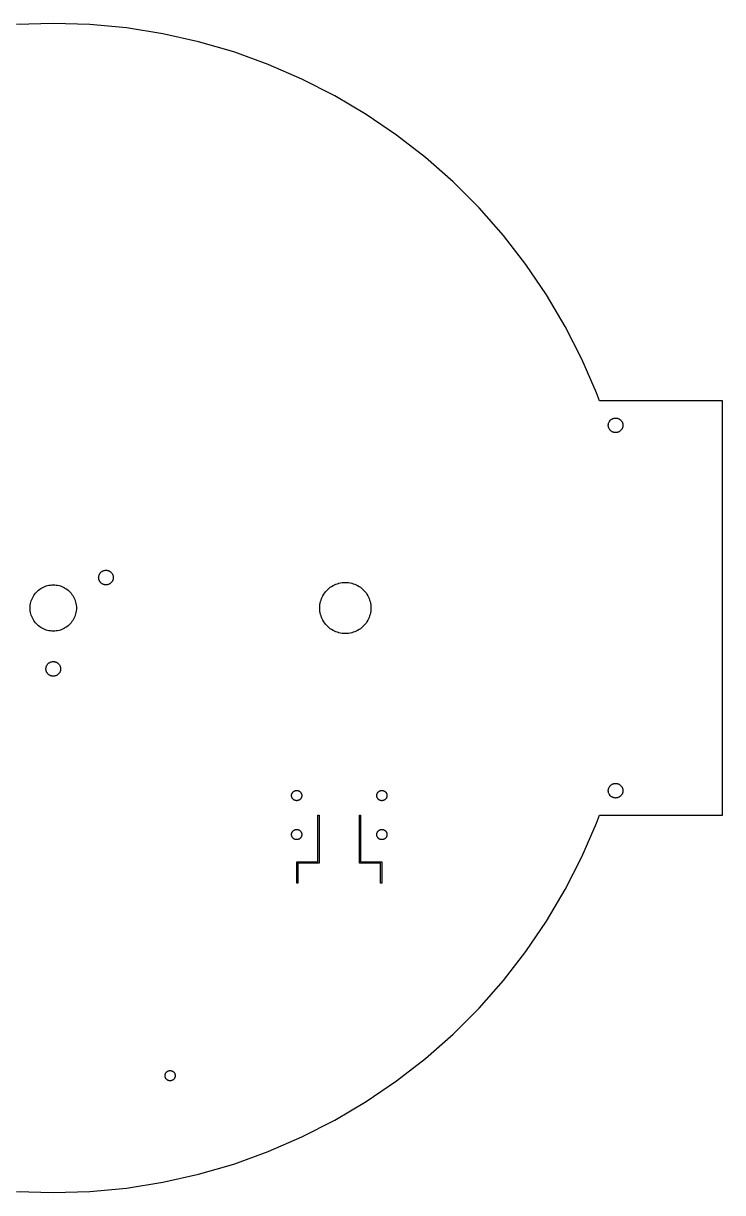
# Model space of a CAD drawing. Header units: metres. Extents: x -275 to 275, y -240 to 240.
# Drawn here: x -12.3 to 275, y -240 to 240 of the extents above; entities that cross this region are included whole.
import ezdxf

# ---------------------------------------------------------------- set-up
doc = ezdxf.new("R2010")
doc.units = ezdxf.units.M

msp = doc.modelspace()

# ---------------------------------------------------------------- linework, layer by layer
for p, q in [((0, 240), (-15.0697, 239.526)), ((15.0697, 239.526), (0, 240)), ((30.08, 238.108), (15.0697, 239.526)), ((44.9715, 235.749), (30.08, 238.108)), ((59.6856, 232.46), (44.9715, 235.749)), ((74.1641, 228.254), (59.6856, 232.46)), ((88.3499, 223.146), (74.1641, 228.254)), ((102.187, 217.158), (88.3499, 223.146)), ((115.621, 210.314), (102.187, 217.158)), ((128.598, 202.639), (115.621, 210.314)), ((141.068, 194.164), (128.598, 202.639)), ((152.982, 184.923), (141.068, 194.164)), ((164.291, 174.952), (152.982, 184.923)), ((174.952, 164.291), (164.291, 174.952)), ((184.923, 152.982), (174.952, 164.291)), ((194.164, 141.068), (184.923, 152.982)), ((202.639, 128.598), (194.164, 141.068)), ((210.314, 115.621), (202.639, 128.598)), ((217.158, 102.187), (210.314, 115.621)), ((223.146, 88.3499), (217.158, 102.187)), ((224.352, 85), (223.146, 88.3499)), ((275, 85), (224.352, 85)), ((275, -85), (275, 85)), ((228.603, 76.7634), (228.719, 76.9123)), ((228.719, 76.9123), (228.843, 77.0536)), ((228.843, 77.0536), (228.977, 77.1869)), ((228.977, 77.1869), (229.118, 77.3115)), ((229.118, 77.3115), (229.267, 77.427)), ((229.267, 77.427), (229.423, 77.533)), ((229.423, 77.533), (229.585, 77.6289)), ((229.585, 77.6289), (229.753, 77.7145)), ((229.753, 77.7145), (229.926, 77.7893)), ((229.926, 77.7893), (230.103, 77.8532)), ((230.103, 77.8532), (230.284, 77.9057)), ((230.284, 77.9057), (230.468, 77.9469)), ((230.468, 77.9469), (230.654, 77.9763)), ((230.654, 77.9763), (230.842, 77.9941)), ((230.842, 77.9941), (231.03, 78)), ((231.03, 78), (231.219, 77.9941)), ((231.219, 77.9941), (231.406, 77.9763)), ((231.406, 77.9763), (231.592, 77.9469)), ((231.592, 77.9469), (231.776, 77.9057)), ((231.776, 77.9057), (231.957, 77.8532)), ((231.957, 77.8532), (232.135, 77.7893)), ((232.135, 77.7893), (232.308, 77.7145)), ((232.308, 77.7145), (232.476, 77.6289)), ((232.476, 77.6289), (232.638, 77.533)), ((232.638, 77.533), (232.794, 77.427)), ((232.794, 77.427), (232.943, 77.3115)), ((232.943, 77.3115), (233.084, 77.1869)), ((233.084, 77.1869), (233.217, 77.0536)), ((233.217, 77.0536), (233.342, 76.9123)), ((233.342, 76.9123), (233.457, 76.7634)), ((228.03, 75), (228.036, 75.1884)), ((228.036, 74.8116), (228.03, 75)), ((228.036, 75.1884), (228.054, 75.376)), ((228.054, 74.624), (228.036, 74.8116)), ((228.054, 75.376), (228.083, 75.5621)), ((228.083, 74.4379), (228.054, 74.624)), ((228.083, 75.5621), (228.125, 75.7461)), ((228.125, 74.2539), (228.083, 74.4379)), ((228.125, 75.7461), (228.177, 75.927)), ((228.177, 74.073), (228.125, 74.2539)), ((228.177, 75.927), (228.241, 76.1044)), ((228.241, 73.8956), (228.177, 74.073)), ((228.241, 76.1044), (228.316, 76.2773)), ((228.316, 73.7227), (228.241, 73.8956)), ((228.316, 76.2773), (228.401, 76.4453)), ((228.401, 73.5547), (228.316, 73.7227)), ((228.401, 76.4453), (228.497, 76.6075)), ((228.497, 73.3925), (228.401, 73.5547)), ((228.497, 76.6075), (228.603, 76.7634)), ((228.603, 73.2366), (228.497, 73.3925)), ((228.719, 73.0877), (228.603, 73.2366)), ((228.843, 72.9464), (228.719, 73.0877)), ((228.977, 72.8131), (228.843, 72.9464)), ((229.118, 72.6885), (228.977, 72.8131)), ((229.267, 72.573), (229.118, 72.6885)), ((229.423, 72.467), (229.267, 72.573)), ((229.585, 72.3711), (229.423, 72.467)), ((229.753, 72.2855), (229.585, 72.3711)), ((229.926, 72.2107), (229.753, 72.2855)), ((230.103, 72.1468), (229.926, 72.2107)), ((230.284, 72.0943), (230.103, 72.1468)), ((230.468, 72.0531), (230.284, 72.0943)), ((230.654, 72.0237), (230.468, 72.0531)), ((230.842, 72.0059), (230.654, 72.0237)), ((231.03, 72), (230.842, 72.0059)), ((231.219, 72.0059), (231.03, 72)), ((231.406, 72.0237), (231.219, 72.0059)), ((231.592, 72.0531), (231.406, 72.0237)), ((231.776, 72.0943), (231.592, 72.0531)), ((231.957, 72.1468), (231.776, 72.0943)), ((232.135, 72.2107), (231.957, 72.1468)), ((232.308, 72.2855), (232.135, 72.2107)), ((232.476, 72.3711), (232.308, 72.2855)), ((232.638, 72.467), (232.476, 72.3711)), ((232.794, 72.573), (232.638, 72.467)), ((232.943, 72.6885), (232.794, 72.573)), ((233.084, 72.8131), (232.943, 72.6885)), ((233.217, 72.9464), (233.084, 72.8131)), ((233.342, 73.0877), (233.217, 72.9464)), ((233.457, 73.2366), (233.342, 73.0877)), ((233.457, 76.7634), (233.563, 76.6075)), ((233.563, 73.3925), (233.457, 73.2366)), ((233.563, 76.6075), (233.659, 76.4453)), ((233.659, 73.5547), (233.563, 73.3925)), ((233.659, 76.4453), (233.745, 76.2773)), ((233.745, 73.7227), (233.659, 73.5547)), ((233.745, 76.2773), (233.82, 76.1044)), ((233.82, 73.8956), (233.745, 73.7227)), ((233.82, 76.1044), (233.883, 75.927)), ((233.883, 74.073), (233.82, 73.8956)), ((233.883, 75.927), (233.936, 75.7461)), ((233.936, 74.2539), (233.883, 74.073)), ((233.936, 75.7461), (233.977, 75.5621)), ((233.977, 74.4379), (233.936, 74.2539)), ((233.977, 75.5621), (234.007, 75.376)), ((234.007, 74.624), (233.977, 74.4379)), ((234.007, 75.376), (234.024, 75.1884)), ((234.024, 74.8116), (234.007, 74.624)), ((234.024, 75.1884), (234.03, 75)), ((234.03, 75), (234.024, 74.8116)), ((19.2236, 14.2634), (19.3391, 14.4123)), ((19.3391, 14.4123), (19.4637, 14.5536)), ((19.4637, 14.5536), (19.597, 14.6869)), ((19.597, 14.6869), (19.7384, 14.8115)), ((19.7384, 14.8115), (19.8873, 14.927)), ((19.8873, 14.927), (20.0432, 15.033)), ((20.0432, 15.033), (20.2054, 15.1289)), ((20.2054, 15.1289), (20.3733, 15.2145)), ((20.3733, 15.2145), (20.5462, 15.2893)), ((20.5462, 15.2893), (20.7236, 15.3532)), ((20.7236, 15.3532), (20.9046, 15.4057)), ((20.9046, 15.4057), (21.0885, 15.4469)), ((21.0885, 15.4469), (21.2746, 15.4763)), ((21.2746, 15.4763), (21.4622, 15.4941)), ((21.4622, 15.4941), (21.6506, 15.5)), ((21.6506, 15.5), (21.839, 15.4941)), ((21.839, 15.4941), (22.0266, 15.4763)), ((22.0266, 15.4763), (22.2128, 15.4469)), ((22.2128, 15.4469), (22.3967, 15.4057)), ((22.3967, 15.4057), (22.5777, 15.3532)), ((22.5777, 15.3532), (22.755, 15.2893)), ((22.755, 15.2893), (22.928, 15.2145)), ((22.928, 15.2145), (23.0959, 15.1289)), ((23.0959, 15.1289), (23.2581, 15.033)), ((23.2581, 15.033), (23.414, 14.927)), ((23.414, 14.927), (23.5629, 14.8115)), ((23.5629, 14.8115), (23.7043, 14.6869)), ((23.7043, 14.6869), (23.8375, 14.5536)), ((23.8375, 14.5536), (23.9622, 14.4123)), ((23.9622, 14.4123), (24.0777, 14.2634)), ((18.6506, 12.5), (18.6566, 12.6884)), ((18.6566, 12.3116), (18.6506, 12.5)), ((18.6566, 12.6884), (18.6743, 12.876)), ((18.6743, 12.124), (18.6566, 12.3116)), ((18.6743, 12.876), (18.7038, 13.0621)), ((18.7038, 11.9379), (18.6743, 12.124)), ((18.7038, 13.0621), (18.7449, 13.2461)), ((18.7449, 11.7539), (18.7038, 11.9379)), ((18.7449, 13.2461), (18.7975, 13.427)), ((18.7975, 11.5729), (18.7449, 11.7539)), ((18.7975, 13.427), (18.8613, 13.6044)), ((18.8613, 11.3956), (18.7975, 11.5729)), ((18.8613, 13.6044), (18.9361, 13.7773)), ((18.9361, 11.2227), (18.8613, 11.3956)), ((18.9361, 13.7773), (19.0217, 13.9453)), ((19.0217, 11.0547), (18.9361, 11.2227)), ((19.0217, 13.9453), (19.1176, 14.1075)), ((19.1176, 10.8925), (19.0217, 11.0547)), ((19.1176, 14.1075), (19.2236, 14.2634)), ((19.2236, 10.7366), (19.1176, 10.8925)), ((19.3391, 10.5877), (19.2236, 10.7366)), ((19.4637, 10.4464), (19.3391, 10.5877)), ((19.597, 10.3131), (19.4637, 10.4464)), ((19.7384, 10.1884), (19.597, 10.3131)), ((19.8873, 10.0729), (19.7384, 10.1884)), ((20.0432, 9.96701), (19.8873, 10.0729)), ((20.2054, 9.87108), (20.0432, 9.96701)), ((20.3733, 9.78551), (20.2054, 9.87108)), ((20.5462, 9.71066), (20.3733, 9.78551)), ((20.7236, 9.64682), (20.5462, 9.71066)), ((20.9046, 9.59424), (20.7236, 9.64682)), ((22.5777, 9.64682), (22.3967, 9.59424)), ((22.755, 9.71066), (22.5777, 9.64682)), ((22.928, 9.78551), (22.755, 9.71066)), ((23.0959, 9.87108), (22.928, 9.78551)), ((23.2581, 9.96701), (23.0959, 9.87108)), ((23.414, 10.0729), (23.2581, 9.96701)), ((23.5629, 10.1884), (23.414, 10.0729)), ((23.7043, 10.3131), (23.5629, 10.1884)), ((23.8375, 10.4464), (23.7043, 10.3131)), ((23.9622, 10.5877), (23.8375, 10.4464)), ((24.0777, 10.7366), (23.9622, 10.5877)), ((24.0777, 14.2634), (24.1836, 14.1075)), ((24.1836, 10.8925), (24.0777, 10.7366)), ((24.1836, 14.1075), (24.2795, 13.9453)), ((24.2795, 11.0547), (24.1836, 10.8925)), ((24.2795, 13.9453), (24.3651, 13.7773)), ((24.3651, 11.2227), (24.2795, 11.0547)), ((24.3651, 13.7773), (24.44, 13.6044)), ((24.44, 11.3956), (24.3651, 11.2227)), ((24.44, 13.6044), (24.5038, 13.427)), ((24.5038, 11.5729), (24.44, 11.3956)), ((24.5038, 13.427), (24.5564, 13.2461)), ((24.5564, 11.7539), (24.5038, 11.5729)), ((24.5564, 13.2461), (24.5975, 13.0621)), ((24.5975, 11.9379), (24.5564, 11.7539)), ((24.5975, 13.0621), (24.627, 12.876)), ((24.627, 12.124), (24.5975, 11.9379)), ((24.627, 12.876), (24.6447, 12.6884)), ((24.6447, 12.3116), (24.627, 12.124)), ((24.6447, 12.6884), (24.6506, 12.5)), ((24.6506, 12.5), (24.6447, 12.3116)), ((115.529, 9.50067), (116.135, 9.76265)), ((116.135, 9.76265), (116.755, 9.98608)), ((116.755, 9.98608), (117.389, 10.1701)), ((117.389, 10.1701), (118.032, 10.314)), ((118.032, 10.314), (118.684, 10.4172)), ((118.684, 10.4172), (119.341, 10.4793)), ((119.341, 10.4793), (120, 10.5)), ((120, 10.5), (120.659, 10.4793)), ((120.659, 10.4793), (121.316, 10.4172)), ((121.316, 10.4172), (121.967, 10.314)), ((121.967, 10.314), (122.611, 10.1701)), ((122.611, 10.1701), (123.245, 9.98608)), ((123.245, 9.98608), (123.865, 9.76265)), ((123.865, 9.76265), (124.471, 9.50067)), ((-8.32491, 4.57664), (-8.0211, 5.09035)), ((-8.0211, 5.09035), (-7.68565, 5.58395)), ((-7.68565, 5.58395), (-7.31987, 6.05553)), ((-7.31987, 6.05553), (-6.9252, 6.50319)), ((-6.9252, 6.50319), (-6.50319, 6.9252)), ((-6.50319, 6.9252), (-6.05553, 7.31987)), ((-6.05553, 7.31987), (-5.58395, 7.68565)), ((-5.58395, 7.68565), (-5.09035, 8.0211)), ((-5.09035, 8.0211), (-4.57664, 8.32491)), ((-4.57664, 8.32491), (-4.04489, 8.59586)), ((-4.04489, 8.59586), (-3.49718, 8.83287)), ((-3.49718, 8.83287), (-2.93565, 9.03503)), ((-2.93565, 9.03503), (-2.36255, 9.20154)), ((-2.36255, 9.20154), (-1.78012, 9.33173)), ((-1.78012, 9.33173), (-1.19066, 9.42508)), ((-1.19066, 9.42508), (-0.5965, 9.48125)), ((-0.5965, 9.48125), (0, 9.5)), ((0, 9.5), (0.5965, 9.48125)), ((0.5965, 9.48125), (1.19066, 9.42508)), ((1.19066, 9.42508), (1.78012, 9.33173)), ((1.78012, 9.33173), (2.36255, 9.20154)), ((2.36255, 9.20154), (2.93565, 9.03503)), ((2.93565, 9.03503), (3.49718, 8.83287)), ((3.49718, 8.83287), (4.04489, 8.59586)), ((4.04489, 8.59586), (4.57664, 8.32491)), ((4.57664, 8.32491), (5.09035, 8.0211)), ((5.09035, 8.0211), (5.58395, 7.68565)), ((5.58395, 7.68565), (6.05553, 7.31987)), ((6.05553, 7.31987), (6.50319, 6.9252)), ((6.50319, 6.9252), (6.9252, 6.50319)), ((6.9252, 6.50319), (7.31987, 6.05553)), ((7.31987, 6.05553), (7.68565, 5.58395)), ((7.68565, 5.58395), (8.0211, 5.09035)), ((8.0211, 5.09035), (8.32491, 4.57664)), ((21.0885, 9.55313), (20.9046, 9.59424)), ((21.2746, 9.52365), (21.0885, 9.55313)), ((21.4622, 9.50591), (21.2746, 9.52365)), ((21.6506, 9.5), (21.4622, 9.50591)), ((21.839, 9.50591), (21.6506, 9.5)), ((22.0266, 9.52365), (21.839, 9.50591)), ((22.2128, 9.55313), (22.0266, 9.52365)), ((22.3967, 9.59424), (22.2128, 9.55313)), ((110.499, 4.47067), (110.799, 5.05841)), ((110.799, 5.05841), (111.135, 5.62617)), ((111.135, 5.62617), (111.505, 6.17174)), ((111.505, 6.17174), (111.91, 6.69295)), ((111.91, 6.69295), (112.346, 7.18774)), ((112.346, 7.18774), (112.812, 7.65416)), ((112.812, 7.65416), (113.307, 8.09038)), ((113.307, 8.09038), (113.828, 8.49467)), ((113.828, 8.49467), (114.374, 8.86543)), ((114.374, 8.86543), (114.942, 9.20122)), ((114.942, 9.20122), (115.529, 9.50067)), ((124.471, 9.50067), (125.058, 9.20122)), ((125.058, 9.20122), (125.626, 8.86543)), ((125.626, 8.86543), (126.172, 8.49467)), ((126.172, 8.49467), (126.693, 8.09038)), ((126.693, 8.09038), (127.188, 7.65416)), ((127.188, 7.65416), (127.654, 7.18774)), ((127.654, 7.18774), (128.09, 6.69295)), ((128.09, 6.69295), (128.495, 6.17174)), ((128.495, 6.17174), (128.865, 5.62617)), ((128.865, 5.62617), (129.201, 5.05841)), ((129.201, 5.05841), (129.501, 4.47067)), ((-9.5, 0), (-9.48125, 0.5965)), ((-9.48125, -0.5965), (-9.5, 0)), ((-9.48125, 0.5965), (-9.42508, 1.19066)), ((-9.42508, 1.19066), (-9.33173, 1.78012)), ((-9.33173, 1.78012), (-9.20154, 2.36255)), ((-9.20154, 2.36255), (-9.03503, 2.93565)), ((-9.03503, 2.93565), (-8.83287, 3.49718)), ((-8.83287, 3.49718), (-8.59586, 4.04489)), ((-8.59586, 4.04489), (-8.32491, 4.57664)), ((8.32491, 4.57664), (8.59586, 4.04489)), ((8.59586, 4.04489), (8.83287, 3.49718)), ((8.83287, 3.49718), (9.03503, 2.93565)), ((9.03503, 2.93565), (9.20154, 2.36255)), ((9.20154, 2.36255), (9.33173, 1.78012)), ((9.33173, 1.78012), (9.42508, 1.19066)), ((9.42508, 1.19066), (9.48125, 0.5965)), ((9.48125, 0.5965), (9.5, 0)), ((9.5, 0), (9.48125, -0.5965)), ((109.5, 0), (109.521, 0.65929)), ((109.521, -0.65929), (109.5, 0)), ((109.521, 0.65929), (109.583, 1.31599)), ((109.583, 1.31599), (109.686, 1.9675)), ((109.686, 1.9675), (109.83, 2.61124)), ((109.83, 2.61124), (110.014, 3.24467)), ((110.014, 3.24467), (110.237, 3.8653)), ((110.237, 3.8653), (110.499, 4.47067)), ((129.501, 4.47067), (129.763, 3.8653)), ((129.763, 3.8653), (129.986, 3.24467)), ((129.986, 3.24467), (130.17, 2.61124)), ((130.17, 2.61124), (130.314, 1.9675)), ((130.314, 1.9675), (130.417, 1.31599)), ((130.417, 1.31599), (130.479, 0.65929)), ((130.479, 0.65929), (130.5, 0)), ((130.5, 0), (130.479, -0.65929)), ((-9.42508, -1.19066), (-9.48125, -0.5965)), ((-9.33173, -1.78012), (-9.42508, -1.19066)), ((-9.20154, -2.36255), (-9.33173, -1.78012)), ((-9.03503, -2.93565), (-9.20154, -2.36255)), ((-8.83287, -3.49718), (-9.03503, -2.93565)), ((-8.59586, -4.04489), (-8.83287, -3.49718)), ((-8.32491, -4.57664), (-8.59586, -4.04489)), ((-8.0211, -5.09035), (-8.32491, -4.57664)), ((8.32491, -4.57664), (8.0211, -5.09035)), ((8.59586, -4.04489), (8.32491, -4.57664)), ((8.83287, -3.49718), (8.59586, -4.04489)), ((9.03503, -2.93565), (8.83287, -3.49718)), ((9.20154, -2.36255), (9.03503, -2.93565)), ((9.33173, -1.78012), (9.20154, -2.36255)), ((9.42508, -1.19066), (9.33173, -1.78012)), ((9.48125, -0.5965), (9.42508, -1.19066)), ((109.583, -1.31599), (109.521, -0.65929)), ((109.686, -1.9675), (109.583, -1.31599)), ((109.83, -2.61124), (109.686, -1.9675)), ((110.014, -3.24467), (109.83, -2.61124)), ((110.237, -3.8653), (110.014, -3.24467)), ((110.499, -4.47067), (110.237, -3.8653)), ((110.799, -5.05841), (110.499, -4.47067)), ((129.501, -4.47067), (129.201, -5.05841)), ((129.763, -3.8653), (129.501, -4.47067)), ((129.986, -3.24467), (129.763, -3.8653)), ((130.17, -2.61124), (129.986, -3.24467)), ((130.314, -1.9675), (130.17, -2.61124)), ((130.417, -1.31599), (130.314, -1.9675)), ((130.479, -0.65929), (130.417, -1.31599)), ((-7.68565, -5.58395), (-8.0211, -5.09035)), ((-7.31987, -6.05553), (-7.68565, -5.58395)), ((-6.9252, -6.50319), (-7.31987, -6.05553)), ((-6.50319, -6.9252), (-6.9252, -6.50319)), ((-6.05553, -7.31987), (-6.50319, -6.9252)), ((-5.58395, -7.68565), (-6.05553, -7.31987)), ((-5.09035, -8.0211), (-5.58395, -7.68565)), ((-4.57664, -8.32491), (-5.09035, -8.0211)), ((-4.04489, -8.59586), (-4.57664, -8.32491)), ((-3.49718, -8.83287), (-4.04489, -8.59586)), ((-2.93565, -9.03503), (-3.49718, -8.83287)), ((-2.36255, -9.20154), (-2.93565, -9.03503)), ((-1.78012, -9.33173), (-2.36255, -9.20154)), ((-1.19066, -9.42508), (-1.78012, -9.33173)), ((-0.5965, -9.48125), (-1.19066, -9.42508)), ((0, -9.5), (-0.5965, -9.48125)), ((0.5965, -9.48125), (0, -9.5)), ((1.19066, -9.42508), (0.5965, -9.48125)), ((1.78012, -9.33173), (1.19066, -9.42508)), ((2.36255, -9.20154), (1.78012, -9.33173)), ((2.93565, -9.03503), (2.36255, -9.20154)), ((3.49718, -8.83287), (2.93565, -9.03503)), ((4.04489, -8.59586), (3.49718, -8.83287)), ((4.57664, -8.32491), (4.04489, -8.59586)), ((5.09035, -8.0211), (4.57664, -8.32491)), ((5.58395, -7.68565), (5.09035, -8.0211)), ((6.05553, -7.31987), (5.58395, -7.68565)), ((6.50319, -6.9252), (6.05553, -7.31987)), ((6.9252, -6.50319), (6.50319, -6.9252)), ((7.31987, -6.05553), (6.9252, -6.50319)), ((7.68565, -5.58395), (7.31987, -6.05553)), ((8.0211, -5.09035), (7.68565, -5.58395)), ((111.135, -5.62617), (110.799, -5.05841)), ((111.505, -6.17174), (111.135, -5.62617)), ((111.91, -6.69295), (111.505, -6.17174)), ((112.346, -7.18774), (111.91, -6.69295)), ((112.812, -7.65416), (112.346, -7.18774)), ((113.307, -8.09038), (112.812, -7.65416)), ((113.828, -8.49467), (113.307, -8.09038)), ((114.374, -8.86543), (113.828, -8.49467)), ((114.942, -9.20122), (114.374, -8.86543)), ((115.529, -9.50067), (114.942, -9.20122)), ((116.135, -9.76265), (115.529, -9.50067)), ((124.471, -9.50067), (123.865, -9.76265)), ((125.058, -9.20122), (124.471, -9.50067)), ((125.626, -8.86543), (125.058, -9.20122)), ((126.172, -8.49467), (125.626, -8.86543)), ((126.693, -8.09038), (126.172, -8.49467)), ((127.188, -7.65416), (126.693, -8.09038)), ((127.654, -7.18774), (127.188, -7.65416)), ((128.09, -6.69295), (127.654, -7.18774)), ((128.495, -6.17174), (128.09, -6.69295)), ((128.865, -5.62617), (128.495, -6.17174)), ((129.201, -5.05841), (128.865, -5.62617)), ((116.755, -9.98608), (116.135, -9.76265)), ((117.389, -10.1701), (116.755, -9.98608)), ((118.032, -10.314), (117.389, -10.1701)), ((118.684, -10.4172), (118.032, -10.314)), ((119.341, -10.4793), (118.684, -10.4172)), ((120, -10.5), (119.341, -10.4793)), ((120.659, -10.4793), (120, -10.5)), ((121.316, -10.4172), (120.659, -10.4793)), ((121.967, -10.314), (121.316, -10.4172)), ((122.611, -10.1701), (121.967, -10.314)), ((123.245, -9.98608), (122.611, -10.1701)), ((123.865, -9.76265), (123.245, -9.98608)), ((-2.85316, -24.0729), (-2.78932, -23.8956)), ((-2.78932, -23.8956), (-2.71448, -23.7227)), ((-2.71448, -23.7227), (-2.62891, -23.5547)), ((-2.62891, -23.5547), (-2.53297, -23.3925)), ((-2.53297, -23.3925), (-2.42705, -23.2366)), ((-2.42705, -23.2366), (-2.31154, -23.0877)), ((-2.31154, -23.0877), (-2.1869, -22.9464)), ((-2.1869, -22.9464), (-2.05363, -22.8131)), ((-2.05363, -22.8131), (-1.91226, -22.6884)), ((-1.91226, -22.6884), (-1.76335, -22.5729)), ((-1.76335, -22.5729), (-1.60747, -22.467)), ((-1.60747, -22.467), (-1.44525, -22.3711)), ((-1.44525, -22.3711), (-1.27733, -22.2855)), ((-1.27733, -22.2855), (-1.10437, -22.2107)), ((-1.10437, -22.2107), (-0.92705, -22.1468)), ((-0.92705, -22.1468), (-0.74606, -22.0942)), ((-0.74606, -22.0942), (-0.56213, -22.0531)), ((-0.56213, -22.0531), (-0.37599, -22.0237)), ((-0.37599, -22.0237), (-0.18837, -22.0059)), ((-0.18837, -22.0059), (0, -22)), ((0, -22), (0.18837, -22.0059)), ((0.18837, -22.0059), (0.37599, -22.0237)), ((0.37599, -22.0237), (0.56213, -22.0531)), ((0.56213, -22.0531), (0.74606, -22.0942)), ((0.74606, -22.0942), (0.92705, -22.1468)), ((0.92705, -22.1468), (1.10437, -22.2107)), ((1.10437, -22.2107), (1.27733, -22.2855)), ((1.27733, -22.2855), (1.44525, -22.3711)), ((1.44525, -22.3711), (1.60747, -22.467)), ((1.60747, -22.467), (1.76335, -22.5729)), ((1.76335, -22.5729), (1.91226, -22.6884)), ((1.91226, -22.6884), (2.05363, -22.8131)), ((2.05363, -22.8131), (2.1869, -22.9464)), ((2.1869, -22.9464), (2.31154, -23.0877)), ((2.31154, -23.0877), (2.42705, -23.2366)), ((2.42705, -23.2366), (2.53297, -23.3925)), ((2.53297, -23.3925), (2.62891, -23.5547)), ((2.62891, -23.5547), (2.71448, -23.7227)), ((2.71448, -23.7227), (2.78932, -23.8956)), ((2.78932, -23.8956), (2.85316, -24.0729)), ((-3, -25), (-2.99408, -24.8116)), ((-2.99408, -25.1884), (-3, -25)), ((-2.99408, -24.8116), (-2.97633, -24.624)), ((-2.97633, -25.376), (-2.99408, -25.1884)), ((-2.97633, -24.624), (-2.94685, -24.4379)), ((-2.94685, -25.5621), (-2.97633, -25.376)), ((-2.94685, -24.4379), (-2.90575, -24.2539)), ((-2.90575, -25.7461), (-2.94685, -25.5621)), ((-2.90575, -24.2539), (-2.85316, -24.0729)), ((-2.85316, -25.927), (-2.90575, -25.7461)), ((-2.78932, -26.1044), (-2.85316, -25.927)), ((-2.71448, -26.2773), (-2.78932, -26.1044)), ((-2.62891, -26.4453), (-2.71448, -26.2773)), ((-2.53297, -26.6075), (-2.62891, -26.4453)), ((-2.42705, -26.7634), (-2.53297, -26.6075)), ((-2.31154, -26.9123), (-2.42705, -26.7634)), ((-2.1869, -27.0536), (-2.31154, -26.9123)), ((-2.05363, -27.1869), (-2.1869, -27.0536)), ((-1.91226, -27.3115), (-2.05363, -27.1869)), ((-1.76335, -27.427), (-1.91226, -27.3115)), ((-1.60747, -27.533), (-1.76335, -27.427)), ((-1.44525, -27.6289), (-1.60747, -27.533)), ((-1.27733, -27.7145), (-1.44525, -27.6289)), ((-1.10437, -27.7893), (-1.27733, -27.7145)), ((-0.92705, -27.8532), (-1.10437, -27.7893)), ((-0.74606, -27.9057), (-0.92705, -27.8532)), ((-0.56213, -27.9469), (-0.74606, -27.9057)), ((-0.37599, -27.9763), (-0.56213, -27.9469)), ((-0.18837, -27.9941), (-0.37599, -27.9763)), ((0, -28), (-0.18837, -27.9941)), ((0.18837, -27.9941), (0, -28)), ((0.37599, -27.9763), (0.18837, -27.9941)), ((0.56213, -27.9469), (0.37599, -27.9763)), ((0.74606, -27.9057), (0.56213, -27.9469)), ((0.92705, -27.8532), (0.74606, -27.9057)), ((1.10437, -27.7893), (0.92705, -27.8532)), ((1.27733, -27.7145), (1.10437, -27.7893)), ((1.44525, -27.6289), (1.27733, -27.7145)), ((1.60747, -27.533), (1.44525, -27.6289)), ((1.76335, -27.427), (1.60747, -27.533)), ((1.91226, -27.3115), (1.76335, -27.427)), ((2.05363, -27.1869), (1.91226, -27.3115)), ((2.1869, -27.0536), (2.05363, -27.1869)), ((2.31154, -26.9123), (2.1869, -27.0536)), ((2.42705, -26.7634), (2.31154, -26.9123)), ((2.53297, -26.6075), (2.42705, -26.7634)), ((2.62891, -26.4453), (2.53297, -26.6075)), ((2.71448, -26.2773), (2.62891, -26.4453)), ((2.78932, -26.1044), (2.71448, -26.2773)), ((2.85316, -25.927), (2.78932, -26.1044)), ((2.85316, -24.0729), (2.90575, -24.2539)), ((2.90575, -25.7461), (2.85316, -25.927)), ((2.90575, -24.2539), (2.94685, -24.4379)), ((2.94685, -25.5621), (2.90575, -25.7461)), ((2.94685, -24.4379), (2.97633, -24.624)), ((2.97633, -25.376), (2.94685, -25.5621)), ((2.97633, -24.624), (2.99408, -24.8116)), ((2.99408, -25.1884), (2.97633, -25.376)), ((2.99408, -24.8116), (3, -25)), ((3, -25), (2.99408, -25.1884)), ((230.842, -72.0059), (231.03, -72)), ((231.03, -72), (231.219, -72.0059)), ((97.9041, -76.8681), (97.9165, -76.7368)), ((97.9165, -76.7368), (97.9372, -76.6065)), ((97.9372, -76.6065), (97.966, -76.4778)), ((97.966, -76.4778), (98.0028, -76.3511)), ((98.0028, -76.3511), (98.0475, -76.2269)), ((98.0475, -76.2269), (98.0999, -76.1059)), ((98.0999, -76.1059), (98.1598, -75.9883)), ((98.1598, -75.9883), (98.2269, -75.8748)), ((98.2269, -75.8748), (98.3011, -75.7656)), ((98.3011, -75.7656), (98.3819, -75.6614)), ((98.3819, -75.6614), (98.4692, -75.5625)), ((98.4692, -75.5625), (98.5625, -75.4692)), ((98.5625, -75.4692), (98.6614, -75.3819)), ((98.6614, -75.3819), (98.7656, -75.3011)), ((98.7656, -75.3011), (98.8748, -75.2269)), ((98.8748, -75.2269), (98.9883, -75.1598)), ((98.9883, -75.1598), (99.1059, -75.0999)), ((99.1059, -75.0999), (99.2269, -75.0475)), ((99.2269, -75.0475), (99.3511, -75.0028)), ((99.3511, -75.0028), (99.4778, -74.966)), ((99.4778, -74.966), (99.6065, -74.9372)), ((99.6065, -74.9372), (99.7368, -74.9165)), ((99.7368, -74.9165), (99.8681, -74.9041)), ((99.8681, -74.9041), (100, -74.9)), ((100, -74.9), (100.132, -74.9041)), ((100.132, -74.9041), (100.263, -74.9165)), ((100.263, -74.9165), (100.393, -74.9372)), ((100.393, -74.9372), (100.522, -74.966)), ((100.522, -74.966), (100.649, -75.0028)), ((100.649, -75.0028), (100.773, -75.0475)), ((100.773, -75.0475), (100.894, -75.0999)), ((100.894, -75.0999), (101.012, -75.1598)), ((101.012, -75.1598), (101.125, -75.2269)), ((101.125, -75.2269), (101.234, -75.3011)), ((101.234, -75.3011), (101.339, -75.3819)), ((101.339, -75.3819), (101.438, -75.4692)), ((101.438, -75.4692), (101.531, -75.5625)), ((101.531, -75.5625), (101.618, -75.6614)), ((101.618, -75.6614), (101.699, -75.7656)), ((101.699, -75.7656), (101.773, -75.8748)), ((101.773, -75.8748), (101.84, -75.9883)), ((101.84, -75.9883), (101.9, -76.1059)), ((101.9, -76.1059), (101.953, -76.2269)), ((101.953, -76.2269), (101.997, -76.3511)), ((101.997, -76.3511), (102.034, -76.4778)), ((102.034, -76.4778), (102.063, -76.6065)), ((102.063, -76.6065), (102.083, -76.7368)), ((102.083, -76.7368), (102.096, -76.8681)), ((132.904, -76.8681), (132.917, -76.7368)), ((132.917, -76.7368), (132.937, -76.6065)), ((132.937, -76.6065), (132.966, -76.4778)), ((132.966, -76.4778), (133.003, -76.3511)), ((133.003, -76.3511), (133.047, -76.2269)), ((133.047, -76.2269), (133.1, -76.1059)), ((133.1, -76.1059), (133.16, -75.9883)), ((133.16, -75.9883), (133.227, -75.8748)), ((133.227, -75.8748), (133.301, -75.7656)), ((133.301, -75.7656), (133.382, -75.6614)), ((133.382, -75.6614), (133.469, -75.5625)), ((133.469, -75.5625), (133.562, -75.4692)), ((133.562, -75.4692), (133.661, -75.3819)), ((133.661, -75.3819), (133.766, -75.3011)), ((133.766, -75.3011), (133.875, -75.2269)), ((133.875, -75.2269), (133.988, -75.1598)), ((133.988, -75.1598), (134.106, -75.0999)), ((134.106, -75.0999), (134.227, -75.0475)), ((134.227, -75.0475), (134.351, -75.0028)), ((134.351, -75.0028), (134.478, -74.966)), ((134.478, -74.966), (134.607, -74.9372)), ((134.607, -74.9372), (134.737, -74.9165)), ((134.737, -74.9165), (134.868, -74.9041)), ((134.868, -74.9041), (135, -74.9)), ((135, -74.9), (135.132, -74.9041)), ((135.132, -74.9041), (135.263, -74.9165)), ((135.263, -74.9165), (135.393, -74.9372)), ((135.393, -74.9372), (135.522, -74.966)), ((135.522, -74.966), (135.649, -75.0028)), ((135.649, -75.0028), (135.773, -75.0475)), ((135.773, -75.0475), (135.894, -75.0999)), ((135.894, -75.0999), (136.012, -75.1598)), ((136.012, -75.1598), (136.125, -75.2269)), ((136.125, -75.2269), (136.234, -75.3011)), ((136.234, -75.3011), (136.339, -75.3819)), ((136.339, -75.3819), (136.438, -75.4692)), ((136.438, -75.4692), (136.531, -75.5625)), ((136.531, -75.5625), (136.618, -75.6614)), ((136.618, -75.6614), (136.699, -75.7656)), ((136.699, -75.7656), (136.773, -75.8748)), ((136.773, -75.8748), (136.84, -75.9883)), ((136.84, -75.9883), (136.9, -76.1059)), ((136.9, -76.1059), (136.953, -76.2269)), ((136.953, -76.2269), (136.997, -76.3511)), ((136.997, -76.3511), (137.034, -76.4778)), ((137.034, -76.4778), (137.063, -76.6065)), ((137.063, -76.6065), (137.083, -76.7368)), ((137.083, -76.7368), (137.096, -76.8681)), ((228.03, -75), (228.036, -74.8116)), ((228.036, -75.1884), (228.03, -75)), ((228.036, -74.8116), (228.054, -74.624)), ((228.054, -75.376), (228.036, -75.1884)), ((228.054, -74.624), (228.083, -74.4379)), ((228.083, -75.5621), (228.054, -75.376)), ((228.083, -74.4379), (228.125, -74.2539)), ((228.125, -75.7461), (228.083, -75.5621)), ((228.125, -74.2539), (228.177, -74.073)), ((228.177, -75.927), (228.125, -75.7461)), ((228.177, -74.073), (228.241, -73.8956)), ((228.241, -76.1044), (228.177, -75.927)), ((228.241, -73.8956), (228.316, -73.7227)), ((228.316, -76.2773), (228.241, -76.1044)), ((228.316, -73.7227), (228.401, -73.5547)), ((228.401, -76.4453), (228.316, -76.2773)), ((228.401, -73.5547), (228.497, -73.3925)), ((228.497, -76.6075), (228.401, -76.4453)), ((228.497, -73.3925), (228.603, -73.2366)), ((228.603, -76.7634), (228.497, -76.6075)), ((228.603, -73.2366), (228.719, -73.0877)), ((228.719, -76.9123), (228.603, -76.7634)), ((228.719, -73.0877), (228.843, -72.9464)), ((228.843, -72.9464), (228.977, -72.8131)), ((228.977, -72.8131), (229.118, -72.6885)), ((229.118, -72.6885), (229.267, -72.573)), ((229.267, -72.573), (229.423, -72.467)), ((229.423, -72.467), (229.585, -72.3711)), ((229.585, -72.3711), (229.753, -72.2855)), ((229.753, -72.2855), (229.926, -72.2107)), ((229.926, -72.2107), (230.103, -72.1468)), ((230.103, -72.1468), (230.284, -72.0943)), ((230.284, -72.0943), (230.468, -72.0531)), ((230.468, -72.0531), (230.654, -72.0237)), ((230.654, -72.0237), (230.842, -72.0059)), ((231.219, -72.0059), (231.406, -72.0237)), ((231.406, -72.0237), (231.592, -72.0531)), ((231.592, -72.0531), (231.776, -72.0943)), ((231.776, -72.0943), (231.957, -72.1468)), ((231.957, -72.1468), (232.135, -72.2107)), ((232.135, -72.2107), (232.308, -72.2855)), ((232.308, -72.2855), (232.476, -72.3711)), ((232.476, -72.3711), (232.638, -72.467)), ((232.638, -72.467), (232.794, -72.573)), ((232.794, -72.573), (232.943, -72.6885)), ((232.943, -72.6885), (233.084, -72.8131)), ((233.084, -72.8131), (233.217, -72.9464)), ((233.217, -72.9464), (233.342, -73.0877)), ((233.342, -73.0877), (233.457, -73.2366)), ((233.457, -76.7634), (233.342, -76.9123)), ((233.457, -73.2366), (233.563, -73.3925)), ((233.563, -76.6075), (233.457, -76.7634)), ((233.563, -73.3925), (233.659, -73.5547)), ((233.659, -76.4453), (233.563, -76.6075)), ((233.659, -73.5547), (233.745, -73.7227)), ((233.745, -76.2773), (233.659, -76.4453)), ((233.745, -73.7227), (233.82, -73.8956)), ((233.82, -76.1044), (233.745, -76.2773)), ((233.82, -73.8956), (233.883, -74.073)), ((233.883, -75.927), (233.82, -76.1044)), ((233.883, -74.073), (233.936, -74.2539)), ((233.936, -75.7461), (233.883, -75.927)), ((233.936, -74.2539), (233.977, -74.4379)), ((233.977, -75.5621), (233.936, -75.7461)), ((233.977, -74.4379), (234.007, -74.624)), ((234.007, -75.376), (233.977, -75.5621)), ((234.007, -74.624), (234.024, -74.8116)), ((234.024, -75.1884), (234.007, -75.376)), ((234.024, -74.8116), (234.03, -75)), ((234.03, -75), (234.024, -75.1884)), ((97.9, -77), (97.9041, -76.8681)), ((97.9041, -77.1319), (97.9, -77)), ((97.9165, -77.2632), (97.9041, -77.1319)), ((97.9372, -77.3935), (97.9165, -77.2632)), ((97.966, -77.5222), (97.9372, -77.3935)), ((98.0028, -77.6489), (97.966, -77.5222)), ((98.0475, -77.7731), (98.0028, -77.6489)), ((98.0999, -77.8941), (98.0475, -77.7731)), ((98.1598, -78.0117), (98.0999, -77.8941)), ((98.2269, -78.1252), (98.1598, -78.0117)), ((98.3011, -78.2343), (98.2269, -78.1252)), ((98.3819, -78.3386), (98.3011, -78.2343)), ((98.4692, -78.4375), (98.3819, -78.3386)), ((98.5625, -78.5308), (98.4692, -78.4375)), ((98.6614, -78.6181), (98.5625, -78.5308)), ((98.7656, -78.6989), (98.6614, -78.6181)), ((98.8748, -78.7731), (98.7656, -78.6989)), ((98.9883, -78.8402), (98.8748, -78.7731)), ((99.1059, -78.9001), (98.9883, -78.8402)), ((99.2269, -78.9525), (99.1059, -78.9001)), ((99.3511, -78.9972), (99.2269, -78.9525)), ((99.4778, -79.034), (99.3511, -78.9972)), ((99.6065, -79.0628), (99.4778, -79.034)), ((99.7368, -79.0834), (99.6065, -79.0628)), ((99.8681, -79.0959), (99.7368, -79.0834)), ((100, -79.1), (99.8681, -79.0959)), ((100.132, -79.0959), (100, -79.1)), ((100.263, -79.0834), (100.132, -79.0959)), ((100.393, -79.0628), (100.263, -79.0834)), ((100.522, -79.034), (100.393, -79.0628)), ((100.649, -78.9972), (100.522, -79.034)), ((100.773, -78.9525), (100.649, -78.9972)), ((100.894, -78.9001), (100.773, -78.9525)), ((101.012, -78.8402), (100.894, -78.9001)), ((101.125, -78.7731), (101.012, -78.8402)), ((101.234, -78.6989), (101.125, -78.7731)), ((101.339, -78.6181), (101.234, -78.6989)), ((101.438, -78.5308), (101.339, -78.6181)), ((101.531, -78.4375), (101.438, -78.5308)), ((101.618, -78.3386), (101.531, -78.4375)), ((101.699, -78.2343), (101.618, -78.3386)), ((101.773, -78.1252), (101.699, -78.2343)), ((101.84, -78.0117), (101.773, -78.1252)), ((101.9, -77.8941), (101.84, -78.0117)), ((101.953, -77.7731), (101.9, -77.8941)), ((101.997, -77.6489), (101.953, -77.7731)), ((102.034, -77.5222), (101.997, -77.6489)), ((102.063, -77.3935), (102.034, -77.5222)), ((102.083, -77.2632), (102.063, -77.3935)), ((102.096, -77.1319), (102.083, -77.2632)), ((102.096, -76.8681), (102.1, -77)), ((102.1, -77), (102.096, -77.1319)), ((132.9, -77), (132.904, -76.8681)), ((132.904, -77.1319), (132.9, -77)), ((132.917, -77.2632), (132.904, -77.1319)), ((132.937, -77.3935), (132.917, -77.2632)), ((132.966, -77.5222), (132.937, -77.3935)), ((133.003, -77.6489), (132.966, -77.5222)), ((133.047, -77.7731), (133.003, -77.6489)), ((133.1, -77.8941), (133.047, -77.7731)), ((133.16, -78.0117), (133.1, -77.8941)), ((133.227, -78.1252), (133.16, -78.0117)), ((133.301, -78.2343), (133.227, -78.1252)), ((133.382, -78.3386), (133.301, -78.2343)), ((133.469, -78.4375), (133.382, -78.3386)), ((133.562, -78.5308), (133.469, -78.4375)), ((133.661, -78.6181), (133.562, -78.5308)), ((133.766, -78.6989), (133.661, -78.6181)), ((133.875, -78.7731), (133.766, -78.6989)), ((133.988, -78.8402), (133.875, -78.7731)), ((134.106, -78.9001), (133.988, -78.8402)), ((134.227, -78.9525), (134.106, -78.9001)), ((134.351, -78.9972), (134.227, -78.9525)), ((134.478, -79.034), (134.351, -78.9972)), ((134.607, -79.0628), (134.478, -79.034)), ((134.737, -79.0834), (134.607, -79.0628)), ((134.868, -79.0959), (134.737, -79.0834)), ((135, -79.1), (134.868, -79.0959)), ((135.132, -79.0959), (135, -79.1)), ((135.263, -79.0834), (135.132, -79.0959)), ((135.393, -79.0628), (135.263, -79.0834)), ((135.522, -79.034), (135.393, -79.0628)), ((135.649, -78.9972), (135.522, -79.034)), ((135.773, -78.9525), (135.649, -78.9972)), ((135.894, -78.9001), (135.773, -78.9525)), ((136.012, -78.8402), (135.894, -78.9001)), ((136.125, -78.7731), (136.012, -78.8402)), ((136.234, -78.6989), (136.125, -78.7731)), ((136.339, -78.6181), (136.234, -78.6989)), ((136.438, -78.5308), (136.339, -78.6181)), ((136.531, -78.4375), (136.438, -78.5308)), ((136.618, -78.3386), (136.531, -78.4375)), ((136.699, -78.2343), (136.618, -78.3386)), ((136.773, -78.1252), (136.699, -78.2343)), ((136.84, -78.0117), (136.773, -78.1252)), ((136.9, -77.8941), (136.84, -78.0117)), ((136.953, -77.7731), (136.9, -77.8941)), ((136.997, -77.6489), (136.953, -77.7731)), ((137.034, -77.5222), (136.997, -77.6489)), ((137.063, -77.3935), (137.034, -77.5222)), ((137.083, -77.2632), (137.063, -77.3935)), ((137.096, -77.1319), (137.083, -77.2632)), ((137.096, -76.8681), (137.1, -77)), ((137.1, -77), (137.096, -77.1319)), ((228.843, -77.0536), (228.719, -76.9123)), ((228.977, -77.1869), (228.843, -77.0536)), ((229.118, -77.3115), (228.977, -77.1869)), ((229.267, -77.427), (229.118, -77.3115)), ((229.423, -77.533), (229.267, -77.427)), ((229.585, -77.6289), (229.423, -77.533)), ((229.753, -77.7145), (229.585, -77.6289)), ((229.926, -77.7893), (229.753, -77.7145)), ((230.103, -77.8532), (229.926, -77.7893)), ((230.284, -77.9057), (230.103, -77.8532)), ((230.468, -77.9469), (230.284, -77.9057)), ((230.654, -77.9763), (230.468, -77.9469)), ((230.842, -77.9941), (230.654, -77.9763)), ((231.03, -78), (230.842, -77.9941)), ((231.219, -77.9941), (231.03, -78)), ((231.406, -77.9763), (231.219, -77.9941)), ((231.592, -77.9469), (231.406, -77.9763)), ((231.776, -77.9057), (231.592, -77.9469)), ((231.957, -77.8532), (231.776, -77.9057)), ((232.135, -77.7893), (231.957, -77.8532)), ((232.308, -77.7145), (232.135, -77.7893)), ((232.476, -77.6289), (232.308, -77.7145)), ((232.638, -77.533), (232.476, -77.6289)), ((232.794, -77.427), (232.638, -77.533)), ((232.943, -77.3115), (232.794, -77.427)), ((233.084, -77.1869), (232.943, -77.3115)), ((233.217, -77.0536), (233.084, -77.1869)), ((233.342, -76.9123), (233.217, -77.0536)), ((108.75, -104.25), (108.75, -85)), ((108.75, -85), (109.25, -85)), ((109.25, -85), (109.25, -104.75)), ((125.75, -104.75), (125.75, -85)), ((125.75, -85), (126.25, -85)), ((126.25, -85), (126.25, -104.25)), ((223.146, -88.3499), (224.352, -85)), ((224.352, -85), (275, -85)), ((98.8748, -91.2269), (98.9883, -91.1598)), ((98.9883, -91.1598), (99.1059, -91.0999)), ((99.1059, -91.0999), (99.2269, -91.0475)), ((99.2269, -91.0475), (99.3511, -91.0028)), ((99.3511, -91.0028), (99.4778, -90.966)), ((99.4778, -90.966), (99.6065, -90.9372)), ((99.6065, -90.9372), (99.7368, -90.9165)), ((99.7368, -90.9165), (99.8681, -90.9041)), ((99.8681, -90.9041), (100, -90.9)), ((100, -90.9), (100.132, -90.9041)), ((100.132, -90.9041), (100.263, -90.9165)), ((100.263, -90.9165), (100.393, -90.9372)), ((100.393, -90.9372), (100.522, -90.966)), ((100.522, -90.966), (100.649, -91.0028)), ((100.649, -91.0028), (100.773, -91.0475)), ((100.773, -91.0475), (100.894, -91.0999)), ((100.894, -91.0999), (101.012, -91.1598)), ((101.012, -91.1598), (101.125, -91.2269)), ((133.875, -91.2269), (133.988, -91.1598)), ((133.988, -91.1598), (134.106, -91.0999)), ((134.106, -91.0999), (134.227, -91.0475)), ((134.227, -91.0475), (134.351, -91.0028)), ((134.351, -91.0028), (134.478, -90.966)), ((134.478, -90.966), (134.607, -90.9372)), ((134.607, -90.9372), (134.737, -90.9165)), ((134.737, -90.9165), (134.868, -90.9041)), ((134.868, -90.9041), (135, -90.9)), ((135, -90.9), (135.132, -90.9041)), ((135.132, -90.9041), (135.263, -90.9165)), ((135.263, -90.9165), (135.393, -90.9372)), ((135.393, -90.9372), (135.522, -90.966)), ((135.522, -90.966), (135.649, -91.0028)), ((135.649, -91.0028), (135.773, -91.0475)), ((135.773, -91.0475), (135.894, -91.0999)), ((135.894, -91.0999), (136.012, -91.1598)), ((136.012, -91.1598), (136.125, -91.2269)), ((217.158, -102.187), (223.146, -88.3499)), ((97.9, -93), (97.9041, -92.8681)), ((97.9041, -93.1319), (97.9, -93)), ((97.9041, -92.8681), (97.9165, -92.7368)), ((97.9165, -93.2632), (97.9041, -93.1319)), ((97.9165, -92.7368), (97.9372, -92.6065)), ((97.9372, -93.3935), (97.9165, -93.2632)), ((97.9372, -92.6065), (97.966, -92.4778)), ((97.966, -93.5222), (97.9372, -93.3935)), ((97.966, -92.4778), (98.0028, -92.3511)), ((98.0028, -93.6489), (97.966, -93.5222)), ((98.0028, -92.3511), (98.0475, -92.2269)), ((98.0475, -93.7731), (98.0028, -93.6489)), ((98.0475, -92.2269), (98.0999, -92.1059)), ((98.0999, -93.8941), (98.0475, -93.7731)), ((98.0999, -92.1059), (98.1598, -91.9883)), ((98.1598, -94.0117), (98.0999, -93.8941)), ((98.1598, -91.9883), (98.2269, -91.8748)), ((98.2269, -94.1252), (98.1598, -94.0117)), ((98.2269, -91.8748), (98.3011, -91.7656)), ((98.3011, -94.2343), (98.2269, -94.1252)), ((98.3011, -91.7656), (98.3819, -91.6614)), ((98.3819, -94.3386), (98.3011, -94.2343)), ((98.3819, -91.6614), (98.4692, -91.5625)), ((98.4692, -94.4375), (98.3819, -94.3386)), ((98.4692, -91.5625), (98.5625, -91.4692)), ((98.5625, -94.5308), (98.4692, -94.4375)), ((98.5625, -91.4692), (98.6614, -91.3819)), ((98.6614, -94.6181), (98.5625, -94.5308)), ((98.6614, -91.3819), (98.7656, -91.3011)), ((98.7656, -94.6989), (98.6614, -94.6181)), ((98.7656, -91.3011), (98.8748, -91.2269)), ((98.8748, -94.7731), (98.7656, -94.6989)), ((98.9883, -94.8402), (98.8748, -94.7731)), ((99.1059, -94.9001), (98.9883, -94.8402)), ((99.2269, -94.9525), (99.1059, -94.9001)), ((99.3511, -94.9972), (99.2269, -94.9525)), ((99.4778, -95.034), (99.3511, -94.9972)), ((99.6065, -95.0628), (99.4778, -95.034)), ((99.7368, -95.0834), (99.6065, -95.0628)), ((99.8681, -95.0959), (99.7368, -95.0834)), ((100, -95.1), (99.8681, -95.0959)), ((100.132, -95.0959), (100, -95.1)), ((100.263, -95.0834), (100.132, -95.0959)), ((100.393, -95.0628), (100.263, -95.0834)), ((100.522, -95.034), (100.393, -95.0628)), ((100.649, -94.9972), (100.522, -95.034)), ((100.773, -94.9525), (100.649, -94.9972)), ((100.894, -94.9001), (100.773, -94.9525)), ((101.012, -94.8402), (100.894, -94.9001)), ((101.125, -94.7731), (101.012, -94.8402)), ((101.125, -91.2269), (101.234, -91.3011)), ((101.234, -94.6989), (101.125, -94.7731)), ((101.234, -91.3011), (101.339, -91.3819)), ((101.339, -94.6181), (101.234, -94.6989)), ((101.339, -91.3819), (101.438, -91.4692)), ((101.438, -94.5308), (101.339, -94.6181)), ((101.438, -91.4692), (101.531, -91.5625)), ((101.531, -94.4375), (101.438, -94.5308)), ((101.531, -91.5625), (101.618, -91.6614)), ((101.618, -94.3386), (101.531, -94.4375)), ((101.618, -91.6614), (101.699, -91.7656)), ((101.699, -94.2343), (101.618, -94.3386)), ((101.699, -91.7656), (101.773, -91.8748)), ((101.773, -94.1252), (101.699, -94.2343)), ((101.773, -91.8748), (101.84, -91.9883)), ((101.84, -94.0117), (101.773, -94.1252)), ((101.84, -91.9883), (101.9, -92.1059)), ((101.9, -93.8941), (101.84, -94.0117)), ((101.9, -92.1059), (101.953, -92.2269)), ((101.953, -93.7731), (101.9, -93.8941)), ((101.953, -92.2269), (101.997, -92.3511)), ((101.997, -93.6489), (101.953, -93.7731)), ((101.997, -92.3511), (102.034, -92.4778)), ((102.034, -93.5222), (101.997, -93.6489)), ((102.034, -92.4778), (102.063, -92.6065)), ((102.063, -93.3935), (102.034, -93.5222)), ((102.063, -92.6065), (102.083, -92.7368)), ((102.083, -93.2632), (102.063, -93.3935)), ((102.083, -92.7368), (102.096, -92.8681)), ((102.096, -93.1319), (102.083, -93.2632)), ((102.096, -92.8681), (102.1, -93)), ((102.1, -93), (102.096, -93.1319)), ((132.9, -93), (132.904, -92.8681)), ((132.904, -93.1319), (132.9, -93)), ((132.904, -92.8681), (132.917, -92.7368)), ((132.917, -93.2632), (132.904, -93.1319)), ((132.917, -92.7368), (132.937, -92.6065)), ((132.937, -93.3935), (132.917, -93.2632)), ((132.937, -92.6065), (132.966, -92.4778)), ((132.966, -93.5222), (132.937, -93.3935)), ((132.966, -92.4778), (133.003, -92.3511)), ((133.003, -93.6489), (132.966, -93.5222)), ((133.003, -92.3511), (133.047, -92.2269)), ((133.047, -93.7731), (133.003, -93.6489)), ((133.047, -92.2269), (133.1, -92.1059)), ((133.1, -93.8941), (133.047, -93.7731)), ((133.1, -92.1059), (133.16, -91.9883)), ((133.16, -94.0117), (133.1, -93.8941)), ((133.16, -91.9883), (133.227, -91.8748)), ((133.227, -94.1252), (133.16, -94.0117)), ((133.227, -91.8748), (133.301, -91.7656)), ((133.301, -94.2343), (133.227, -94.1252)), ((133.301, -91.7656), (133.382, -91.6614)), ((133.382, -94.3386), (133.301, -94.2343)), ((133.382, -91.6614), (133.469, -91.5625)), ((133.469, -94.4375), (133.382, -94.3386)), ((133.469, -91.5625), (133.562, -91.4692)), ((133.562, -94.5308), (133.469, -94.4375)), ((133.562, -91.4692), (133.661, -91.3819)), ((133.661, -94.6181), (133.562, -94.5308)), ((133.661, -91.3819), (133.766, -91.3011)), ((133.766, -94.6989), (133.661, -94.6181)), ((133.766, -91.3011), (133.875, -91.2269)), ((133.875, -94.7731), (133.766, -94.6989)), ((133.988, -94.8402), (133.875, -94.7731)), ((134.106, -94.9001), (133.988, -94.8402)), ((134.227, -94.9525), (134.106, -94.9001)), ((134.351, -94.9972), (134.227, -94.9525)), ((134.478, -95.034), (134.351, -94.9972)), ((134.607, -95.0628), (134.478, -95.034)), ((134.737, -95.0834), (134.607, -95.0628)), ((134.868, -95.0959), (134.737, -95.0834)), ((135, -95.1), (134.868, -95.0959)), ((135.132, -95.0959), (135, -95.1)), ((135.263, -95.0834), (135.132, -95.0959)), ((135.393, -95.0628), (135.263, -95.0834)), ((135.522, -95.034), (135.393, -95.0628)), ((135.649, -94.9972), (135.522, -95.034)), ((135.773, -94.9525), (135.649, -94.9972)), ((135.894, -94.9001), (135.773, -94.9525)), ((136.012, -94.8402), (135.894, -94.9001)), ((136.125, -94.7731), (136.012, -94.8402)), ((136.125, -91.2269), (136.234, -91.3011)), ((136.234, -94.6989), (136.125, -94.7731)), ((136.234, -91.3011), (136.339, -91.3819)), ((136.339, -94.6181), (136.234, -94.6989)), ((136.339, -91.3819), (136.438, -91.4692)), ((136.438, -94.5308), (136.339, -94.6181)), ((136.438, -91.4692), (136.531, -91.5625)), ((136.531, -94.4375), (136.438, -94.5308)), ((136.531, -91.5625), (136.618, -91.6614)), ((136.618, -94.3386), (136.531, -94.4375)), ((136.618, -91.6614), (136.699, -91.7656)), ((136.699, -94.2343), (136.618, -94.3386)), ((136.699, -91.7656), (136.773, -91.8748)), ((136.773, -94.1252), (136.699, -94.2343)), ((136.773, -91.8748), (136.84, -91.9883)), ((136.84, -94.0117), (136.773, -94.1252)), ((136.84, -91.9883), (136.9, -92.1059)), ((136.9, -93.8941), (136.84, -94.0117)), ((136.9, -92.1059), (136.953, -92.2269)), ((136.953, -93.7731), (136.9, -93.8941)), ((136.953, -92.2269), (136.997, -92.3511)), ((136.997, -93.6489), (136.953, -93.7731)), ((136.997, -92.3511), (137.034, -92.4778)), ((137.034, -93.5222), (136.997, -93.6489)), ((137.034, -92.4778), (137.063, -92.6065)), ((137.063, -93.3935), (137.034, -93.5222)), ((137.063, -92.6065), (137.083, -92.7368)), ((137.083, -93.2632), (137.063, -93.3935)), ((137.083, -92.7368), (137.096, -92.8681)), ((137.096, -93.1319), (137.083, -93.2632)), ((137.096, -92.8681), (137.1, -93)), ((137.1, -93), (137.096, -93.1319)), ((100, -104.25), (108.75, -104.25)), ((100, -113), (100, -104.25)), ((109.25, -104.75), (100.5, -104.75)), ((100.5, -104.75), (100.5, -113)), ((134.5, -104.75), (125.75, -104.75)), ((126.25, -104.25), (135, -104.25)), ((134.5, -113), (134.5, -104.75)), ((135, -104.25), (135, -113)), ((210.314, -115.621), (217.158, -102.187)), ((100.5, -113), (100, -113)), ((135, -113), (134.5, -113)), ((202.639, -128.598), (210.314, -115.621)), ((194.164, -141.068), (202.639, -128.598)), ((184.923, -152.982), (194.164, -141.068)), ((174.952, -164.291), (184.923, -152.982)), ((164.291, -174.952), (174.952, -164.291)), ((152.982, -184.923), (164.291, -174.952)), ((141.068, -194.164), (152.982, -184.923)), ((45.9, -192), (45.9041, -191.868)), ((45.9041, -192.132), (45.9, -192)), ((45.9041, -191.868), (45.9165, -191.737)), ((45.9165, -191.737), (45.9372, -191.607)), ((45.9372, -191.607), (45.966, -191.478)), ((45.966, -191.478), (46.0028, -191.351)), ((46.0028, -191.351), (46.0475, -191.227)), ((46.0475, -191.227), (46.0999, -191.106)), ((46.0999, -191.106), (46.1597, -190.988)), ((46.1597, -190.988), (46.2269, -190.875)), ((46.2269, -190.875), (46.3011, -190.766)), ((46.3011, -190.766), (46.3819, -190.661)), ((46.3819, -190.661), (46.4692, -190.562)), ((46.4692, -190.562), (46.5624, -190.469)), ((46.5624, -190.469), (46.6614, -190.382)), ((46.6614, -190.382), (46.7656, -190.301)), ((46.7656, -190.301), (46.8748, -190.227)), ((46.8748, -190.227), (46.9883, -190.16)), ((46.9883, -190.16), (47.1059, -190.1)), ((47.1059, -190.1), (47.2269, -190.047)), ((47.2269, -190.047), (47.3511, -190.003)), ((47.3511, -190.003), (47.4778, -189.966)), ((47.4778, -189.966), (47.6065, -189.937)), ((47.6065, -189.937), (47.7368, -189.917)), ((47.7368, -189.917), (47.8681, -189.904)), ((47.8681, -189.904), (48, -189.9)), ((48, -189.9), (48.1319, -189.904)), ((48.1319, -189.904), (48.2632, -189.917)), ((48.2632, -189.917), (48.3935, -189.937)), ((48.3935, -189.937), (48.5222, -189.966)), ((48.5222, -189.966), (48.6489, -190.003)), ((48.6489, -190.003), (48.7731, -190.047)), ((48.7731, -190.047), (48.8941, -190.1)), ((48.8941, -190.1), (49.0117, -190.16)), ((49.0117, -190.16), (49.1252, -190.227)), ((49.1252, -190.227), (49.2343, -190.301)), ((49.2343, -190.301), (49.3386, -190.382)), ((49.3386, -190.382), (49.4375, -190.469)), ((49.4375, -190.469), (49.5308, -190.562)), ((49.5308, -190.562), (49.6181, -190.661)), ((49.6181, -190.661), (49.6989, -190.766)), ((49.6989, -190.766), (49.7731, -190.875)), ((49.7731, -190.875), (49.8402, -190.988)), ((49.8402, -190.988), (49.9001, -191.106)), ((49.9001, -191.106), (49.9525, -191.227)), ((49.9525, -191.227), (49.9972, -191.351)), ((49.9972, -191.351), (50.034, -191.478)), ((50.034, -191.478), (50.0628, -191.607)), ((50.0628, -191.607), (50.0834, -191.737)), ((50.0834, -191.737), (50.0959, -191.868)), ((50.0959, -191.868), (50.1, -192)), ((50.1, -192), (50.0959, -192.132)), ((45.9165, -192.263), (45.9041, -192.132)), ((45.9372, -192.393), (45.9165, -192.263)), ((45.966, -192.522), (45.9372, -192.393)), ((46.0028, -192.649), (45.966, -192.522)), ((46.0475, -192.773), (46.0028, -192.649)), ((46.0999, -192.894), (46.0475, -192.773)), ((46.1597, -193.012), (46.0999, -192.894)), ((46.2269, -193.125), (46.1597, -193.012)), ((46.3011, -193.234), (46.2269, -193.125)), ((46.3819, -193.339), (46.3011, -193.234)), ((46.4692, -193.438), (46.3819, -193.339)), ((46.5624, -193.531), (46.4692, -193.438)), ((46.6614, -193.618), (46.5624, -193.531)), ((46.7656, -193.699), (46.6614, -193.618)), ((46.8748, -193.773), (46.7656, -193.699)), ((46.9883, -193.84), (46.8748, -193.773)), ((47.1059, -193.9), (46.9883, -193.84)), ((47.2269, -193.953), (47.1059, -193.9)), ((47.3511, -193.997), (47.2269, -193.953)), ((47.4778, -194.034), (47.3511, -193.997)), ((47.6065, -194.063), (47.4778, -194.034)), ((47.7368, -194.083), (47.6065, -194.063)), ((47.8681, -194.096), (47.7368, -194.083)), ((48, -194.1), (47.8681, -194.096)), ((48.1319, -194.096), (48, -194.1)), ((48.2632, -194.083), (48.1319, -194.096)), ((48.3935, -194.063), (48.2632, -194.083)), ((48.5222, -194.034), (48.3935, -194.063)), ((48.6489, -193.997), (48.5222, -194.034)), ((48.7731, -193.953), (48.6489, -193.997)), ((48.8941, -193.9), (48.7731, -193.953)), ((49.0117, -193.84), (48.8941, -193.9)), ((49.1252, -193.773), (49.0117, -193.84)), ((49.2343, -193.699), (49.1252, -193.773)), ((49.3386, -193.618), (49.2343, -193.699)), ((49.4375, -193.531), (49.3386, -193.618)), ((49.5308, -193.438), (49.4375, -193.531)), ((49.6181, -193.339), (49.5308, -193.438)), ((49.6989, -193.234), (49.6181, -193.339)), ((49.7731, -193.125), (49.6989, -193.234)), ((49.8402, -193.012), (49.7731, -193.125)), ((49.9001, -192.894), (49.8402, -193.012)), ((49.9525, -192.773), (49.9001, -192.894)), ((49.9972, -192.649), (49.9525, -192.773)), ((50.034, -192.522), (49.9972, -192.649)), ((50.0628, -192.393), (50.034, -192.522)), ((50.0834, -192.263), (50.0628, -192.393)), ((50.0959, -192.132), (50.0834, -192.263)), ((128.598, -202.639), (141.068, -194.164)), ((115.621, -210.314), (128.598, -202.639)), ((102.187, -217.158), (115.621, -210.314)), ((88.3499, -223.146), (102.187, -217.158)), ((74.1641, -228.254), (88.3499, -223.146)), ((59.6856, -232.46), (74.1641, -228.254)), ((44.9715, -235.749), (59.6856, -232.46)), ((-15.0697, -239.526), (0, -240)), ((0, -240), (15.0697, -239.526)), ((15.0697, -239.526), (30.08, -238.108)), ((30.08, -238.108), (44.9715, -235.749))]:
    msp.add_line(p, q)

doc.saveas('drawing.dxf')
